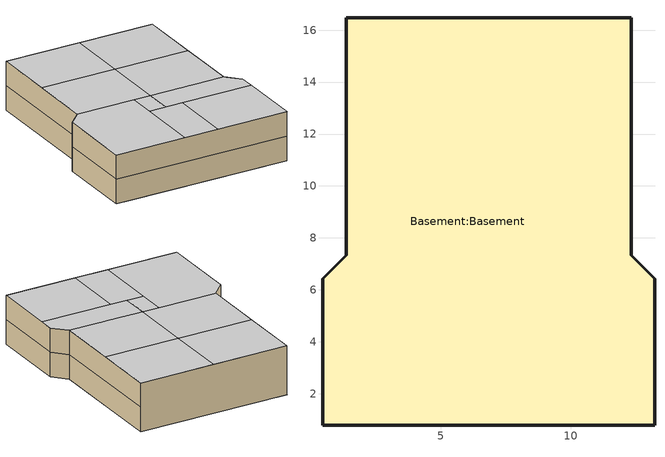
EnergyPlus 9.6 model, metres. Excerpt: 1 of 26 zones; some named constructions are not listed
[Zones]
Basement:Basement
 floor ground (Project ground floor): 12.33,7.34 3.18,16.49 12.33,16.49 z0; 1.36,0.78 0.44,0.78 0.44,6.43 1.36,7.34 z0; 13.24,0.78 1.36,0.78 1.36,16.49 3.18,16.49 13.24,6.43 z0
 wall outside (Project wall + 1 inboard EPS = R 6.5): 1.36,16.49 1.36,7.34 0.44,6.43 0.44,0.78 13.24,0.78 13.24,6.43 12.33,7.34 12.33,16.49 z1.75:3.51; 12.33,16.49 1.36,16.49 z0:3.51
 wall ground (Project below grade wall): 1.36,16.49 1.36,7.34 0.44,6.43 0.44,0.78 13.24,0.78 13.24,6.43 12.33,7.34 12.33,16.49 z0:1.75
 ceiling to Level4:Stairs (Project internal floor_Rev): 5.62,0.78 8.06,0.78 8.06,5.35 5.62,5.35 z3.51
 ceiling to Level1:1LLivingRoom (Project internal floor_Rev): 5.62,5.35 6.84,5.35 6.84,7.34 5.62,7.34 z3.51; 0.44,0.78 5.62,0.78 5.62,7.34 1.36,7.34 0.44,6.43 z3.51
 ceiling to Level1:1RLivingRoom (Project internal floor_Rev): 8.06,0.78 13.24,0.78 13.24,5.35 8.06,5.35 z3.51; 6.84,5.35 13.24,5.35 13.24,6.43 12.33,7.34 6.84,7.34 z3.51
 ceiling to Level1:1LBedroom1 (Project internal floor_Rev): 1.36,7.34 6.84,7.34 6.84,11.91 1.36,11.91 z3.51
 ceiling to Level1:1RBedroom1 (Project internal floor_Rev): 6.84,7.34 12.33,7.34 12.33,11.91 6.84,11.91 z3.51
 ceiling to Level1:1LBedroom2 (Project internal floor_Rev): 1.36,11.91 6.84,11.91 6.84,16.49 1.36,16.49 z3.51
 ceiling to Level1:1RBedroom2 (Project internal floor_Rev): 6.84,11.91 12.33,11.91 12.33,16.49 6.84,16.49 z3.51
[Curve:Cubic]
Name | Coefficient1 Constant | Coefficient2 x | Coefficient3 x**2 | Coefficient4 x**3 | Minimum Value of x | Maximum Value of x | Input Unit Type for X | Output Unit Type | Minimum Curve Output | Maximum Curve Output
VRFCoolCapFTBoundary | 25.7347 | -0.0315004 | -0.014166 | 0 | 11 | 30 | Temperature
VRFCoolEIRFTBoundary | 25.7347 | -0.0315004 | -0.014166 | 0 | 15 | 24 | Temperature
CoolingEIRLowPLR | 0.462812 | -1.04024 | 2.17491 | -0.597482 | 0 | 1 | Temperature | Capacity
VRFHeatCapFTBoundary | -7.60009 | 3.0509 | -0.116284 | 0 | 15 | 27 | Temperature
VRFHeatEIRFTBoundary | -7.60009 | 3.0509 | -0.116284 | 0 | 15 | 27 | Temperature |  | -20 | 15
HeatingEIRLowPLR | 0.140009 | 0.6415 | 0.133905 | 0.0845859 | 0 | 1 | Dimensionless | Dimensionless
[Curve:Quadratic]
Name | Coefficient1 Constant | Coefficient2 x | Coefficient3 x**2 | Minimum Value of x | Maximum Value of x
CoolingEIRHiPLR | 1 | 0 | 0 | 1 | 1.5
VRFCPLFFPLR | 0.85 | 0.15 | 0 | 0 | 1
HeatingEIRHiPLR | 2.42944 | -2.23589 | 0.806452 | 1 | 1.5
[Curve:Biquadratic] Output Unit Type=Dimensionless
Name | Coefficient1 Constant | Coefficient2 x | Coefficient3 x**2 | Coefficient4 y | Coefficient5 y**2 | Coefficient6 x*y | Minimum Value of x | Maximum Value of x | Minimum Value of y | Maximum Value of y | Input Unit Type for X | Input Unit Type for Y
VRFCoolCapFT | 0.576883 | 0.017448 | 0.000583269 | -1.76324e-06 | -7.474e-09 | -1.30413e-07 | 15 | 24 | -5 | 23 | Temperature | Temperature
VRFCoolCapFTHi | 0.686736 | 0.0207631 | 0.0005447 | -0.0016218 | -4.259e-07 | -0.0003392 | 15 | 24 | 16 | 43 | Temperature | Temperature
VRFCoolEIRFT | 0.989011 | -0.0234797 | 0.000199711 | 0.00596834 | -1.0289e-07 | -0.00015686 | 15 | 24 | -5 | 23 | Temperature | Temperature
VRFCoolEIRFTHi | 0.143515 | 0.0186004 | -0.0003954 | 0.0248522 | 0.00016329 | -0.0006244 | 15 | 24 | 16 | 43 | Temperature | Temperature
VRFHeatCapFT | 1.0146 | -0.0025067 | -0.000141599 | 0.0269316 | 1.83538e-06 | -0.000358147 | 15 | 27 | -20 | 15 | Temperature | Temperature
VRFHeatCapFTHi | 1.16113 | 0.0274789 | -0.00168795 | 0.00178338 | 2.03208e-06 | -6.8969e-05 | 15 | 27 | -10 | 15 | Temperature | Temperature
VRFHeatEIRFT | 0.874655 | -0.0131975 | 0.00110307 | -0.0133118 | 0.00089017 | -0.00012766 | 15 | 27 | -20 | 12 | Temperature | Temperature
VRFHeatEIRFTHi | 2.50401 | -0.0573677 | 4.07336e-05 | -0.129597 | 0.00135839 | 0.00317047 | 15 | 27 | -10 | 15 | Temperature | Temperature
CoolingLengthCorrectionFactor | 1.06938 | -0.0014951 | 2.56E-06 | -0.11511 | 0.0511169 | -0.0004369 | 8 | 175 | 0.5 | 1.5 | Temperature | Temperature
VRF Piping Correction Factor for Length in Heating Mode | .989916 | .001961 | -.000036 | 0 | 0 | 0 | 7 | 106.5 | 1 | 1 | Distance | Dimensionless
VRF Heat Recovery Cooling Capacity Modifier; VRF Heat Recovery Heating Capacity Modifier | .9 | 0 | 0 | 0 | 0 | 0 | -100 | 100 | -100 | 100 | Temperature | Temperature
VRF Heat Recovery Cooling Energy Modifier; VRF Heat Recovery Heating Energy Modifier | 1.1 | 0 | 0 | 0 | 0 | 0 | -100 | 100 | -100 | 100 | Temperature | Temperature
[Curve:Linear] Minimum Value of x=1; Maximum Value of x=1.5
Name | Coefficient1 Constant | Coefficient2 x
CoolingCombRatio | 0.618055 | 0.381945
HeatingCombRatio | 0.96034 | 0.03966
